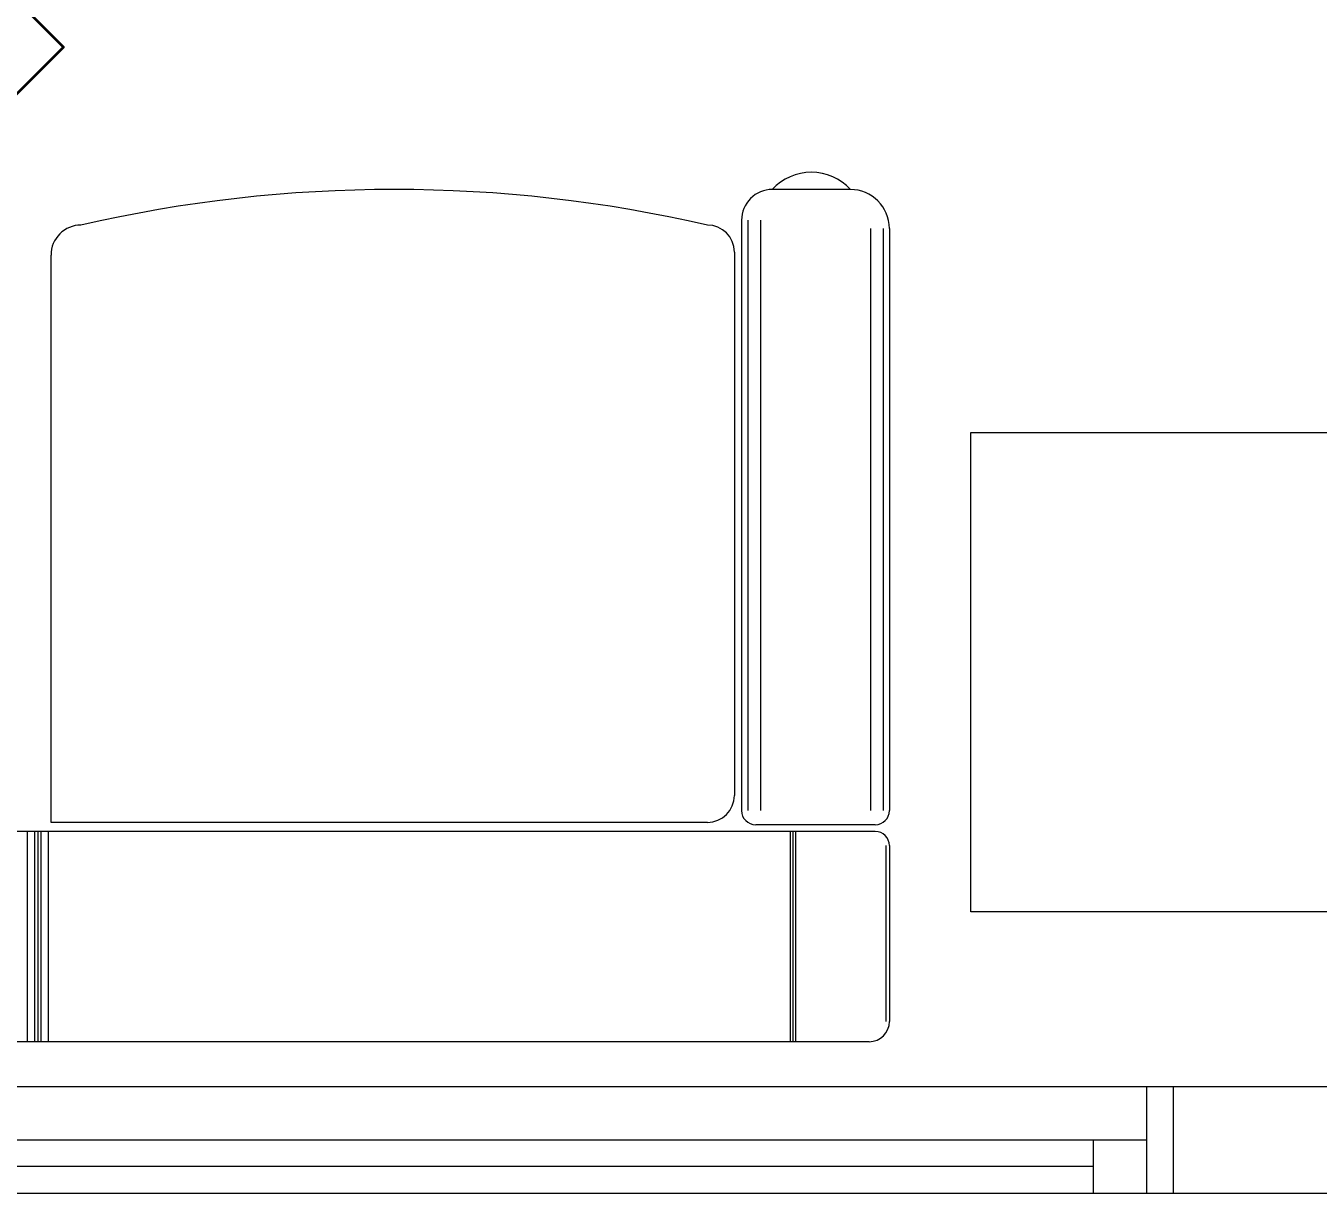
# Model space of a CAD drawing. Header units: inches. Extents: x -246178 to 57169, y -29325 to 19878.
# Drawn here: x 22985 to 24199, y -947 to 148 of the extents above; entities that cross this region are included whole.
import ezdxf
from ezdxf.enums import TextEntityAlignment as Align

# ---------------------------------------------------------------- set-up
doc = ezdxf.new("R2010")
doc.units = ezdxf.units.IN
doc.header["$LTSCALE"] = 25
doc.header["$MEASUREMENT"] = 0
doc.layers.get('0').update_dxf_attribs({"color": 8})
for name, color, linetype, lineweight in [('00-Ground Floor$0$Aluminum', 251, 'Continuous', 5), ('00-Ground Floor$0$LOADING', 253, 'Continuous', 5), ('00-Ground Floor$0$Walls', 251, 'Continuous', 5), ('F-ALRM-CLNG @ 100', 33, 'Continuous', 35)]:
    doc.layers.add(name, color=color, linetype=linetype, lineweight=lineweight)
doc.styles.add('DC_Simplex', font='SIMPLEX.shx', dxfattribs={"width": 0.7})

# ---------------------------------------------------------------- blocks, each defined once
blk = doc.blocks.new('A$C5CF53093')
blk.add_lwpolyline([(0, -212.1), (-212.1, 0), (0, 212.1), (212.1, 0)], close=True)
blk = doc.blocks.new('*U12')
at = {"xscale": 0.01, "yscale": 0.01, "zscale": 0.01}
blk.add_blockref('A$C5CF53093', (0.007, -0.007), dxfattribs=at)
at = {"color": 6, "style": 'DC_Simplex', "width": 0.7, "flags": 8}
blk.add_attdef('TYPE', text='', height=2, rotation=360, dxfattribs=at).set_placement((0, 0), align=Align.MIDDLE_CENTER)
blk = doc.blocks.new('00-Ground Floor$0$GF21008-P')
at = {"layer": '00-Ground Floor$0$LOADING'}
for p, q in [((-0.7709, 0), (0.7906, 0)), ((-0.7019, -0.1974), (-0.7019, 0)), ((-0.6994, -0.1974), (-0.6994, 0)), ((-0.6968, -0.1974), (-0.6968, 0)), ((0, -0.1974), (0, 0)), ((0.0069, -0.1974), (0.0069, 0)), ((0.0099, -0.1974), (0.0099, 0)), ((0.0128, -0.1974), (0.0128, 0)), ((0.0197, -0.1974), (0.0197, 0)), ((-0.79, -0.1841), (-0.79, -0.0191)), ((-0.7866, -0.1841), (-0.7866, -0.0191)), ((-0.7767, -0.1974), (0.7964, -0.1974)), ((-0.7767, -0.2037), (-0.6644, -0.2037)), ((-0.6191, -0.2059), (-0.0026, -0.2059)), ((-0.0026, -0.2059), (-0.0026, -0.7385)), ((-0.79, -0.7634), (-0.79, -0.217)), ((-0.784, -0.7634), (-0.784, -0.217)), ((-0.7722, -0.7634), (-0.7722, -0.217)), ((-0.6689, -0.7712), (-0.6689, -0.217)), ((-0.6571, -0.7712), (-0.6571, -0.217)), ((-0.6512, -0.7712), (-0.6512, -0.217)), ((-0.6444, -0.7413), (-0.6444, -0.2312)), ((-0.7533, -0.8), (-0.68, -0.8))]:
    blk.add_line(p, q, dxfattribs=at)
for centre, radius, start, end in [((-0.7709, -0.0191), 0.0191, 90, 180), ((-0.7767, -0.1841), 0.0133, 180, 270), ((-0.7767, -0.217), 0.0133, 90, 180), ((-0.6644, -0.217), 0.0133, 0, 90), ((-0.6191, -0.2312), 0.0253, 90, 180), ((-0.0307, -0.7385), 0.0281, 270, 0), ((-0.6191, -0.7413), 0.0253, 180, 270), ((-0.7533, -0.7634), 0.0366, 180, 270), ((-0.68, -0.7712), 0.0288, 270, 0), ((-0.3249, 0.51), 1.31, 257.0217, 282.9783), ((-0.7167, -0.7662), 0.0499, 222.6462, 317.3538)]:
    blk.add_arc(centre, radius, start, end, dxfattribs=at)
blk = doc.blocks.new('00-Ground Floor$0$A$C37be4daf')
at = {"layer": '00-Ground Floor$0$Aluminum'}
for p, q in [((1416, 598.2), (216, 598.2)), ((241, 498.2), (241, 598.2)), ((291, 548.2), (291, 598.2)), ((1341, 548.2), (1341, 598.2)), ((1391, 498.2), (1391, 598.2)), ((291, 573.2), (1341, 573.2)), ((1391, 548.2), (241, 548.2)), ((1416, 498.2), (216, 498.2))]:
    blk.add_line(p, q, dxfattribs=at)
at = {"layer": '00-Ground Floor$0$Walls'}
for p, q in [((216, 498.2), (216, 598.2)), ((1416, 498.2), (1416, 598.2))]:
    blk.add_line(p, q, dxfattribs=at)

msp = doc.modelspace()

# ---------------------------------------------------------------- linework, layer by layer
at = {"layer": '00-Ground Floor$0$LOADING', "elevation": 0}
msp.add_lwpolyline([(24322.9, -683.3), (23872.9, -683.3), (23872.9, -233.3), (24322.9, -233.3)], close=True, dxfattribs=at)
at = {"layer": '00-Ground Floor$0$Walls'}
for p, q in [((21497.9, -847.4, 0), (25427.9, -847.4, 0)), ((17732.9, -947.4, 0), (43417.9, -947.4, 0))]:
    msp.add_line(p, q, dxfattribs=at)

# ---------------------------------------------------------------- block references
at = {"rotation": 180}
msp.add_blockref('00-Ground Floor$0$A$C37be4daf', (24278.9, -349.2, 0), dxfattribs=at)
at = {"layer": '00-Ground Floor$0$LOADING', "xscale": 1000, "yscale": 1000, "zscale": 1000, "rotation": 179.9999999999998}
msp.add_blockref('00-Ground Floor$0$GF21008-P', (23006.5, -805.3), dxfattribs=at)
at = {"layer": 'F-ALRM-CLNG @ 100', "xscale": 100, "yscale": 100, "zscale": 100}
msp.add_blockref('*U12', (22807.9, 129.1, 0), dxfattribs=at).add_auto_attribs({'TYPE': 'S'})

doc.saveas('drawing.dxf')
